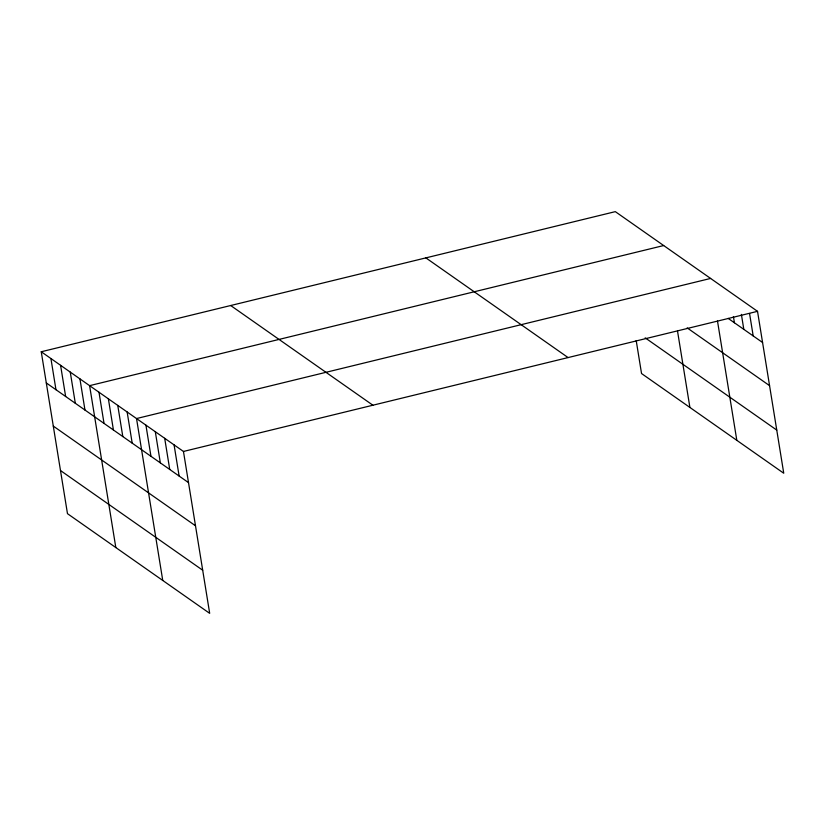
<?xml version="1.0" encoding="UTF-8"?>
<svg xmlns="http://www.w3.org/2000/svg" width="825" height="825" viewBox="0 0 825 825"><rect width="100%" height="100%" fill="white"/><g stroke="black" fill="none" stroke-linecap="round" stroke-linejoin="round"><path stroke-width="1.24" d="M41.25 351.759L183.459 451.461L209.684 613.357L67.475 513.666L41.25 351.759L615.316 211.643L757.525 311.334L783.75 473.241L641.541 373.539L636.199 340.55M663.671 245.541L89.605 385.657L115.82 547.563M710.603 278.438L136.527 418.553L162.752 580.46M183.459 451.461L757.525 311.334M728.166 318.388L762.578 342.509M687.173 327.896L769.56 385.646M645.191 337.858L776.758 430.093M425.875 257.885L568.085 357.576M230.691 305.528L372.9 405.219M46.303 382.934L188.513 482.625M53.285 426.082L195.494 525.772M60.483 470.528L202.692 570.219M749.554 313.49L753.194 335.93M741.386 314.387L743.81 329.35M733.415 316.532L734.415 322.771M717.492 321.028L736.818 440.333M677.5 330.959L689.896 407.437M174.075 444.881L179.128 476.046M164.691 438.302L169.733 469.466M155.306 431.722L160.349 462.887M145.922 425.143L150.965 456.308M127.143 411.974L132.196 443.149M117.758 405.395L122.812 436.569M108.374 398.815L113.427 429.99M98.99 392.236L104.032 423.411M79.932 378.881L84.975 410.056M70.259 372.106L75.312 403.27M60.586 365.32L65.639 396.495M50.923 358.545L55.966 389.72"/></g></svg>
